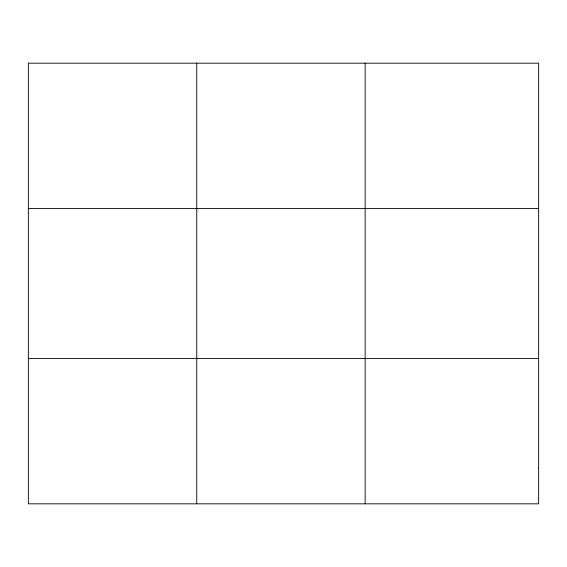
<?xml version="1.0" encoding="UTF-8"?>
<svg xmlns="http://www.w3.org/2000/svg" width="567" height="567" viewBox="0 0 567 567"><rect width="100%" height="100%" fill="white"/><g stroke="black" fill="none" stroke-linecap="round" stroke-linejoin="round"><path stroke-width="0.85" d="M196.749 503.829L196.749 63.171M365.148 503.829L365.148 63.171M28.35 208.585L538.65 208.585M28.35 358.415L538.65 358.415M538.65 467.477L538.65 503.829L28.35 503.829L28.35 63.171L538.65 63.171L538.65 467.477"/></g></svg>
